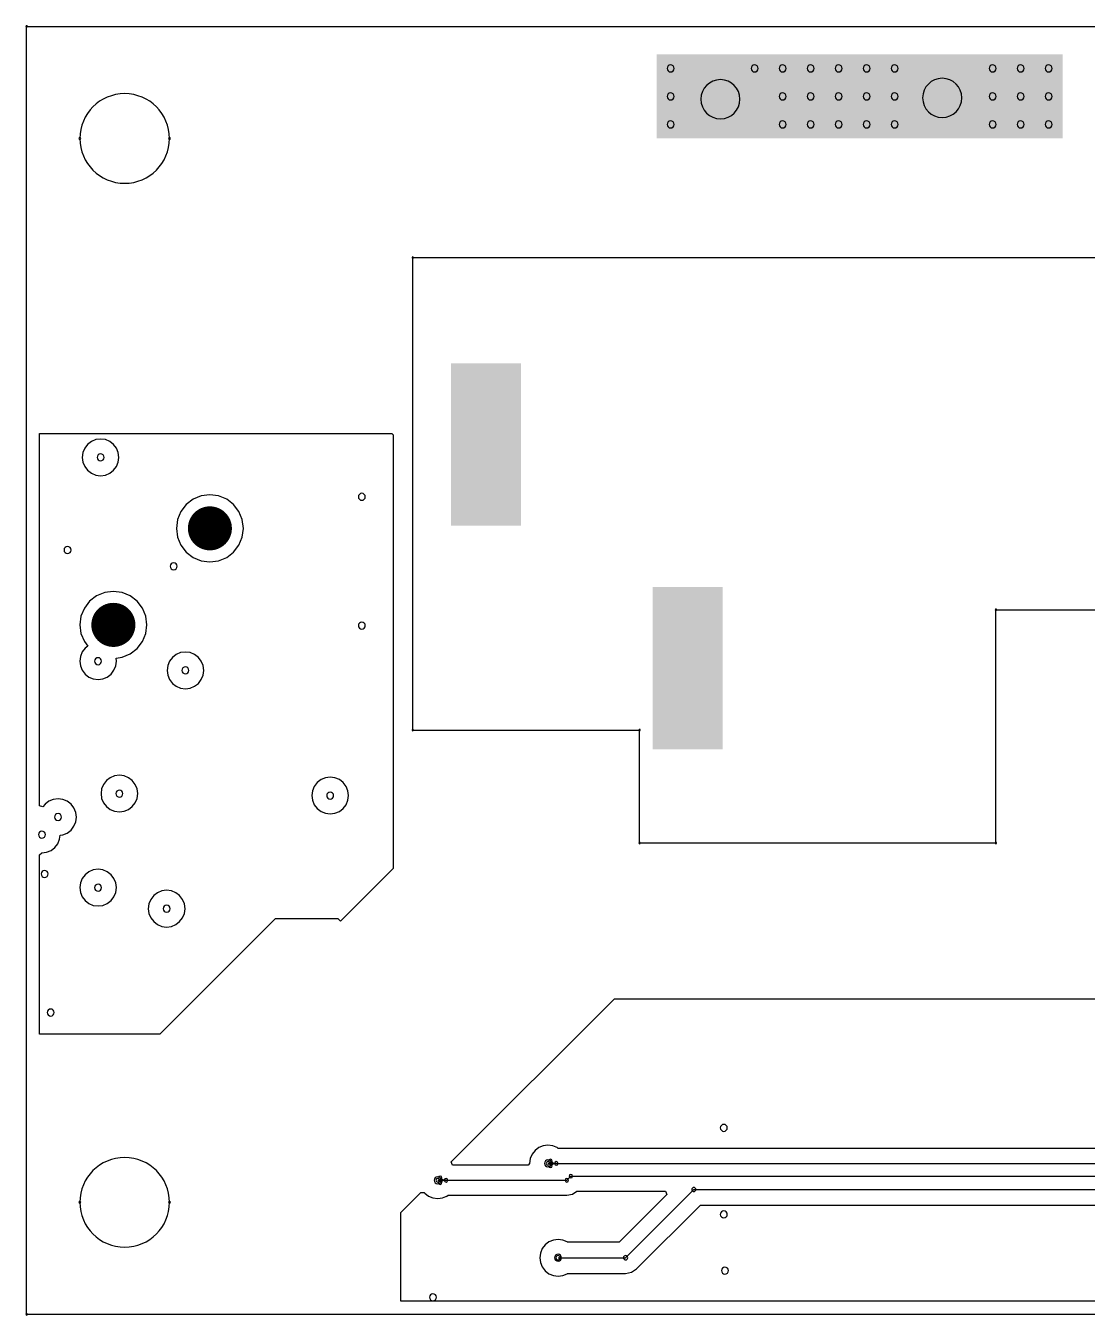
# Model space of a CAD drawing. Header units: inches. Extents: x 32166 to 66782, y 2386 to 7162.
# Drawn here: x 32666.5 to 32837.1, y 3490.5 to 3697.7 of the extents above; entities that cross this region are included whole.
import ezdxf

# ---------------------------------------------------------------- set-up
doc = ezdxf.new("R2010")
doc.units = ezdxf.units.IN
doc.header["$LTSCALE"] = 0.64311
doc.header["$MEASUREMENT"] = 0
for name, color, linetype in [('KEEPOUTLAYER', 6, 'CONTINUOUS'), ('MIDLAYER1', 16, 'CONTINUOUS'), ('MULTILAYER', 9, 'CONTINUOUS')]:
    doc.layers.add(name, color=color, linetype=linetype)

msp = doc.modelspace()

# ---------------------------------------------------------------- linework, layer by layer
at = {"layer": 'KEEPOUTLAYER'}
for p, q in [((32666.61, 3697.6), (34174.11, 3697.6)), ((32666.61, 3490.6), (32666.61, 3697.6)), ((32728.66, 3660.46), (32857.09, 3660.46)), ((32728.66, 3584.5), (32728.66, 3660.46)), ((32822.4, 3566.36), (32822.4, 3603.85)), ((32822.4, 3603.85), (32857.09, 3603.85)), ((32728.66, 3584.5), (32765.11, 3584.5)), ((32765.11, 3566.36), (32765.11, 3584.5)), ((32765.11, 3566.36), (32822.4, 3566.36)), ((32666.61, 3490.6), (34174.11, 3490.6))]:
    msp.add_line(p, q, dxfattribs=at)
for centre, radius, start, end in [((32666.61, 3697.6), 0.112, 0, 180), ((32666.61, 3697.6), 0.112, 0, 180), ((32666.61, 3697.6), 0.112, 180, 0), ((32666.61, 3697.6), 0.112, 180, 0), ((32682.36, 3679.6), 7.2, 0, 180), ((32675.16, 3679.6), 0.143, 0, 180), ((32675.16, 3679.6), 0.143, 180, 0), ((32682.36, 3679.6), 7.2, 180, 0), ((32689.56, 3679.6), 0.143, 0, 180), ((32689.56, 3679.6), 0.143, 180, 0), ((32728.66, 3660.46), 0.112, 0, 180), ((32728.66, 3660.46), 0.112, 0, 180), ((32728.66, 3660.46), 0.112, 180, 0), ((32728.66, 3660.46), 0.112, 180, 0), ((32822.4, 3603.85), 0.112, 0, 180), ((32822.4, 3603.85), 0.112, 0, 180), ((32822.4, 3603.85), 0.112, 180, 0), ((32822.4, 3603.85), 0.112, 180, 0), ((32728.66, 3584.5), 0.112, 0, 180), ((32728.66, 3584.5), 0.112, 0, 180), ((32728.66, 3584.5), 0.112, 180, 0), ((32728.66, 3584.5), 0.112, 180, 0), ((32765.11, 3584.5), 0.112, 0, 180), ((32765.11, 3584.5), 0.112, 0, 180), ((32765.11, 3584.5), 0.112, 180, 0), ((32765.11, 3584.5), 0.112, 180, 0), ((32765.11, 3566.36), 0.112, 0, 180), ((32765.11, 3566.36), 0.112, 0, 180), ((32765.11, 3566.36), 0.112, 180, 0), ((32765.11, 3566.36), 0.112, 180, 0), ((32822.4, 3566.36), 0.112, 0, 180), ((32822.4, 3566.36), 0.112, 0, 180), ((32822.4, 3566.36), 0.112, 180, 0), ((32822.4, 3566.36), 0.112, 180, 0), ((32682.36, 3508.6), 7.2, 0, 180), ((32675.16, 3508.6), 0.143, 0, 180), ((32675.16, 3508.6), 0.143, 180, 0), ((32682.36, 3508.6), 7.2, 180, 0), ((32689.56, 3508.6), 0.143, 0, 180), ((32689.56, 3508.6), 0.143, 180, 0), ((32666.61, 3490.6), 0.143, 0, 180), ((32666.61, 3490.6), 0.143, 180, 0), ((32666.61, 3490.6), 0.112, 0, 180), ((32666.61, 3490.6), 0.112, 180, 0)]:
    msp.add_arc(centre, radius, start, end, dxfattribs=at)
at = {"layer": 'MIDLAYER1'}
for p, q in [((32668.68, 3572.33), (32668.68, 3632.17)), ((32668.68, 3632.17), (32725.29, 3632.17)), ((32677.73, 3631.19), (32677.02, 3630.9)), ((32678.49, 3631.29), (32677.73, 3631.19)), ((32679.26, 3631.19), (32678.49, 3631.29)), ((32679.97, 3630.9), (32679.26, 3631.19)), ((32725.29, 3632.17), (32725.52, 3631.94)), ((32725.52, 3631.94), (32725.52, 3562.24)), ((32675.64, 3629.11), (32675.54, 3628.34)), ((32675.94, 3629.82), (32675.64, 3629.11)), ((32676.41, 3630.43), (32675.94, 3629.82)), ((32677.02, 3630.9), (32676.41, 3630.43)), ((32680.58, 3630.43), (32679.97, 3630.9)), ((32681.05, 3629.82), (32680.58, 3630.43)), ((32681.34, 3629.11), (32681.05, 3629.82)), ((32681.44, 3628.34), (32681.34, 3629.11)), ((32675.54, 3628.34), (32675.64, 3627.58)), ((32675.64, 3627.58), (32675.94, 3626.87)), ((32681.05, 3626.87), (32681.34, 3627.58)), ((32681.34, 3627.58), (32681.44, 3628.34)), ((32675.94, 3626.87), (32676.41, 3626.26)), ((32676.41, 3626.26), (32677.02, 3625.79)), ((32677.02, 3625.79), (32677.73, 3625.49)), ((32677.73, 3625.49), (32678.49, 3625.39)), ((32678.49, 3625.39), (32679.26, 3625.49)), ((32679.26, 3625.49), (32679.97, 3625.79)), ((32679.97, 3625.79), (32680.58, 3626.26)), ((32680.58, 3626.26), (32681.05, 3626.87)), ((32693.37, 3621.6), (32692.25, 3620.74)), ((32694.67, 3622.14), (32693.37, 3621.6)), ((32696.06, 3622.32), (32694.67, 3622.14)), ((32697.46, 3622.14), (32696.06, 3622.32)), ((32698.76, 3621.6), (32697.46, 3622.14)), ((32699.87, 3620.74), (32698.76, 3621.6)), ((32691.39, 3619.63), (32690.86, 3618.33)), ((32692.25, 3620.74), (32691.39, 3619.63)), ((32700.73, 3619.63), (32699.87, 3620.74)), ((32701.27, 3618.33), (32700.73, 3619.63)), ((32690.86, 3618.33), (32690.67, 3616.93)), ((32690.67, 3616.93), (32690.86, 3615.54)), ((32701.45, 3616.93), (32701.27, 3618.33)), ((32701.27, 3615.54), (32701.45, 3616.93)), ((32690.86, 3615.54), (32691.39, 3614.24)), ((32700.73, 3614.24), (32701.27, 3615.54)), ((32691.39, 3614.24), (32692.25, 3613.12)), ((32692.25, 3613.12), (32693.37, 3612.26)), ((32698.76, 3612.26), (32699.87, 3613.12)), ((32699.87, 3613.12), (32700.73, 3614.24)), ((32693.37, 3612.26), (32694.67, 3611.73)), ((32694.67, 3611.73), (32696.06, 3611.54)), ((32696.06, 3611.54), (32697.46, 3611.73)), ((32697.46, 3611.73), (32698.76, 3612.26)), ((32679.15, 3606.62), (32677.85, 3606.08)), ((32680.54, 3606.8), (32679.15, 3606.62)), ((32681.94, 3606.62), (32680.54, 3606.8)), ((32683.24, 3606.08), (32681.94, 3606.62)), ((32676.73, 3605.22), (32675.88, 3604.11)), ((32677.85, 3606.08), (32676.73, 3605.22)), ((32684.35, 3605.22), (32683.24, 3606.08)), ((32685.21, 3604.11), (32684.35, 3605.22)), ((32675.34, 3602.81), (32675.15, 3601.41)), ((32675.88, 3604.11), (32675.34, 3602.81)), ((32685.75, 3602.81), (32685.21, 3604.11)), ((32685.93, 3601.41), (32685.75, 3602.81)), ((32675.15, 3601.41), (32675.34, 3600.02)), ((32685.75, 3600.02), (32685.93, 3601.41)), ((32675.34, 3600.02), (32675.88, 3598.72)), ((32675.88, 3598.72), (32676.43, 3598)), ((32676.43, 3598), (32676, 3597.67)), ((32684.35, 3597.6), (32685.21, 3598.72)), ((32685.21, 3598.72), (32685.75, 3600.02)), ((32675.24, 3596.35), (32675.14, 3595.58)), ((32675.53, 3597.06), (32675.24, 3596.35)), ((32676, 3597.67), (32675.53, 3597.06)), ((32680.97, 3596.08), (32681.94, 3596.21)), ((32681.04, 3595.58), (32680.97, 3596.08)), ((32681.94, 3596.21), (32683.24, 3596.75)), ((32683.24, 3596.75), (32684.35, 3597.6)), ((32690.04, 3596.18), (32689.57, 3595.57)), ((32690.65, 3596.65), (32690.04, 3596.18)), ((32691.36, 3596.95), (32690.65, 3596.65)), ((32692.13, 3597.05), (32691.36, 3596.95)), ((32692.89, 3596.95), (32692.13, 3597.05)), ((32693.6, 3596.65), (32692.89, 3596.95)), ((32694.21, 3596.18), (32693.6, 3596.65)), ((32694.68, 3595.57), (32694.21, 3596.18)), ((32675.14, 3595.58), (32675.24, 3594.82)), ((32675.24, 3594.82), (32675.53, 3594.11)), ((32675.53, 3594.11), (32676, 3593.5)), ((32680.17, 3593.5), (32680.64, 3594.11)), ((32680.64, 3594.11), (32680.94, 3594.82)), ((32680.94, 3594.82), (32681.04, 3595.58)), ((32689.28, 3594.86), (32689.18, 3594.1)), ((32689.18, 3594.1), (32689.28, 3593.33)), ((32689.57, 3595.57), (32689.28, 3594.86)), ((32694.98, 3594.86), (32694.68, 3595.57)), ((32695.08, 3594.1), (32694.98, 3594.86)), ((32694.98, 3593.33), (32695.08, 3594.1)), ((32676, 3593.5), (32676.61, 3593.03)), ((32676.61, 3593.03), (32677.32, 3592.73)), ((32677.32, 3592.73), (32678.09, 3592.63)), ((32678.09, 3592.63), (32678.85, 3592.73)), ((32678.85, 3592.73), (32679.56, 3593.03)), ((32679.56, 3593.03), (32680.17, 3593.5)), ((32689.28, 3593.33), (32689.57, 3592.62)), ((32689.57, 3592.62), (32690.04, 3592.01)), ((32690.04, 3592.01), (32690.65, 3591.54)), ((32693.6, 3591.54), (32694.21, 3592.01)), ((32694.21, 3592.01), (32694.68, 3592.62)), ((32694.68, 3592.62), (32694.98, 3593.33)), ((32690.65, 3591.54), (32691.36, 3591.25)), ((32691.36, 3591.25), (32692.13, 3591.15)), ((32692.13, 3591.15), (32692.89, 3591.25)), ((32692.89, 3591.25), (32693.6, 3591.54)), ((32681.51, 3577.25), (32680.74, 3577.15)), ((32682.27, 3577.15), (32681.51, 3577.25)), ((32678.95, 3575.77), (32678.66, 3575.06)), ((32679.42, 3576.38), (32678.95, 3575.77)), ((32680.03, 3576.85), (32679.42, 3576.38)), ((32680.74, 3577.15), (32680.03, 3576.85)), ((32682.98, 3576.85), (32682.27, 3577.15)), ((32683.59, 3576.38), (32682.98, 3576.85)), ((32684.06, 3575.77), (32683.59, 3576.38)), ((32684.36, 3575.06), (32684.06, 3575.77)), ((32712.84, 3575.46), (32712.54, 3574.75)), ((32713.31, 3576.07), (32712.84, 3575.46)), ((32713.92, 3576.54), (32713.31, 3576.07)), ((32714.63, 3576.83), (32713.92, 3576.54)), ((32715.39, 3576.93), (32714.63, 3576.83)), ((32716.16, 3576.83), (32715.39, 3576.93)), ((32716.87, 3576.54), (32716.16, 3576.83)), ((32717.48, 3576.07), (32716.87, 3576.54)), ((32717.95, 3575.46), (32717.48, 3576.07)), ((32718.24, 3574.75), (32717.95, 3575.46)), ((32670.89, 3573.37), (32670.18, 3573.07)), ((32671.65, 3573.47), (32670.89, 3573.37)), ((32672.42, 3573.37), (32671.65, 3573.47)), ((32673.13, 3573.07), (32672.42, 3573.37)), ((32678.66, 3575.06), (32678.56, 3574.3)), ((32678.56, 3574.3), (32678.66, 3573.53)), ((32678.66, 3573.53), (32678.95, 3572.82)), ((32684.06, 3572.82), (32684.36, 3573.53)), ((32684.46, 3574.3), (32684.36, 3575.06)), ((32684.36, 3573.53), (32684.46, 3574.3)), ((32712.54, 3574.75), (32712.44, 3573.98)), ((32712.44, 3573.98), (32712.54, 3573.22)), ((32712.54, 3573.22), (32712.84, 3572.51)), ((32717.95, 3572.51), (32718.24, 3573.22)), ((32718.34, 3573.98), (32718.24, 3574.75)), ((32718.24, 3573.22), (32718.34, 3573.98)), ((32669.22, 3572.15), (32668.68, 3572.33)), ((32669.57, 3572.6), (32669.22, 3572.15)), ((32670.18, 3573.07), (32669.57, 3572.6)), ((32673.74, 3572.6), (32673.13, 3573.07)), ((32674.21, 3571.99), (32673.74, 3572.6)), ((32674.5, 3571.28), (32674.21, 3571.99)), ((32674.6, 3570.52), (32674.5, 3571.28)), ((32678.95, 3572.82), (32679.42, 3572.21)), ((32679.42, 3572.21), (32680.03, 3571.74)), ((32680.03, 3571.74), (32680.74, 3571.45)), ((32680.74, 3571.45), (32681.51, 3571.35)), ((32681.51, 3571.35), (32682.27, 3571.45)), ((32682.27, 3571.45), (32682.98, 3571.74)), ((32682.98, 3571.74), (32683.59, 3572.21)), ((32683.59, 3572.21), (32684.06, 3572.82)), ((32712.84, 3572.51), (32713.31, 3571.9)), ((32713.31, 3571.9), (32713.92, 3571.43)), ((32713.92, 3571.43), (32714.63, 3571.13)), ((32714.63, 3571.13), (32715.39, 3571.03)), ((32715.39, 3571.03), (32716.16, 3571.13)), ((32716.16, 3571.13), (32716.87, 3571.43)), ((32716.87, 3571.43), (32717.48, 3571.9)), ((32717.48, 3571.9), (32717.95, 3572.51)), ((32673.74, 3568.43), (32674.21, 3569.04)), ((32674.21, 3569.04), (32674.5, 3569.75)), ((32674.5, 3569.75), (32674.6, 3570.52)), ((32671.61, 3566.24), (32671.91, 3566.95)), ((32671.91, 3566.95), (32671.99, 3567.61)), ((32671.99, 3567.61), (32672.42, 3567.67)), ((32672.42, 3567.67), (32673.13, 3567.96)), ((32673.13, 3567.96), (32673.74, 3568.43)), ((32669.06, 3564.76), (32669.82, 3564.86)), ((32669.82, 3564.86), (32670.53, 3565.16)), ((32670.53, 3565.16), (32671.14, 3565.63)), ((32671.14, 3565.63), (32671.61, 3566.24)), ((32668.68, 3564.43), (32669.06, 3564.76)), ((32668.68, 3535.64), (32668.68, 3564.43)), ((32675.53, 3560.65), (32675.24, 3559.94)), ((32676, 3561.26), (32675.53, 3560.65)), ((32676.61, 3561.73), (32676, 3561.26)), ((32677.32, 3562.03), (32676.61, 3561.73)), ((32678.09, 3562.13), (32677.32, 3562.03)), ((32678.85, 3562.03), (32678.09, 3562.13)), ((32679.56, 3561.73), (32678.85, 3562.03)), ((32680.17, 3561.26), (32679.56, 3561.73)), ((32680.64, 3560.65), (32680.17, 3561.26)), ((32680.94, 3559.94), (32680.64, 3560.65)), ((32725.52, 3562.24), (32717.06, 3553.78)), ((32675.24, 3559.94), (32675.14, 3559.18)), ((32675.14, 3559.18), (32675.24, 3558.41)), ((32681.04, 3559.18), (32680.94, 3559.94)), ((32680.94, 3558.41), (32681.04, 3559.18)), ((32688.35, 3558.65), (32687.64, 3558.36)), ((32689.11, 3558.75), (32688.35, 3558.65)), ((32689.88, 3558.65), (32689.11, 3558.75)), ((32690.59, 3558.36), (32689.88, 3558.65)), ((32675.24, 3558.41), (32675.53, 3557.7)), ((32675.53, 3557.7), (32676, 3557.09)), ((32676, 3557.09), (32676.61, 3556.62)), ((32676.61, 3556.62), (32677.32, 3556.33)), ((32678.85, 3556.33), (32679.56, 3556.62)), ((32679.56, 3556.62), (32680.17, 3557.09)), ((32680.17, 3557.09), (32680.64, 3557.7)), ((32680.64, 3557.7), (32680.94, 3558.41)), ((32686.26, 3556.57), (32686.16, 3555.8)), ((32686.56, 3557.28), (32686.26, 3556.57)), ((32687.03, 3557.89), (32686.56, 3557.28)), ((32687.64, 3558.36), (32687.03, 3557.89)), ((32691.2, 3557.89), (32690.59, 3558.36)), ((32691.67, 3557.28), (32691.2, 3557.89)), ((32691.96, 3556.57), (32691.67, 3557.28)), ((32692.06, 3555.8), (32691.96, 3556.57)), ((32677.32, 3556.33), (32678.09, 3556.23)), ((32678.09, 3556.23), (32678.85, 3556.33)), ((32686.16, 3555.8), (32686.26, 3555.04)), ((32686.26, 3555.04), (32686.56, 3554.33)), ((32691.67, 3554.33), (32691.96, 3555.04)), ((32691.96, 3555.04), (32692.06, 3555.8)), ((32686.56, 3554.33), (32687.03, 3553.72)), ((32687.03, 3553.72), (32687.64, 3553.25)), ((32687.64, 3553.25), (32688.35, 3552.95)), ((32706.53, 3554.18), (32687.99, 3535.64)), ((32688.35, 3552.95), (32689.11, 3552.85)), ((32689.11, 3552.85), (32689.88, 3552.95)), ((32689.88, 3552.95), (32690.59, 3553.25)), ((32690.59, 3553.25), (32691.2, 3553.72)), ((32691.2, 3553.72), (32691.67, 3554.33)), ((32716.65, 3554.18), (32706.53, 3554.18)), ((32717.06, 3553.78), (32716.65, 3554.18)), ((32734.85, 3515.1), (32761.07, 3541.31)), ((32761.07, 3541.31), (32874.71, 3541.31)), ((32687.99, 3535.64), (32668.68, 3535.64)), ((32748.93, 3517.41), (32748.32, 3516.94)), ((32749.64, 3517.7), (32748.93, 3517.41)), ((32750.4, 3517.8), (32749.64, 3517.7)), ((32751.17, 3517.7), (32750.4, 3517.8)), ((32751.7, 3517.48), (32751.17, 3517.7)), ((32751.72, 3517.48), (32751.7, 3517.48)), ((32751.74, 3517.47), (32751.72, 3517.48)), ((32751.88, 3517.41), (32751.74, 3517.47)), ((32752.06, 3517.27), (32751.88, 3517.41)), ((32841.33, 3517.27), (32752.06, 3517.27)), ((32735.07, 3514.57), (32734.85, 3515.1)), ((32747.55, 3515.62), (32747.45, 3514.85)), ((32747.85, 3516.33), (32747.55, 3515.62)), ((32748.32, 3516.94), (32747.85, 3516.33)), ((32747.21, 3514.57), (32735.07, 3514.57)), ((32747.45, 3514.85), (32747.21, 3514.57)), ((32750.4, 3514.85), (32869.93, 3514.85)), ((32732.67, 3512.15), (32753.42, 3512.15)), ((32753.42, 3512.15), (32754.07, 3512.81)), ((32754.07, 3512.81), (32868.26, 3512.81)), ((32726.73, 3506.98), (32729.95, 3510.19)), ((32729.95, 3510.19), (32730.52, 3510.16)), ((32730.52, 3510.16), (32730.59, 3510.07)), ((32730.59, 3510.07), (32731.2, 3509.6)), ((32731.2, 3509.6), (32731.91, 3509.3)), ((32731.91, 3509.3), (32732.67, 3509.2)), ((32732.67, 3509.2), (32733.44, 3509.3)), ((32733.44, 3509.3), (32733.97, 3509.52)), ((32733.97, 3509.52), (32733.99, 3509.53)), ((32733.99, 3509.53), (32734.01, 3509.54)), ((32734.01, 3509.54), (32734.15, 3509.6)), ((32734.15, 3509.6), (32734.33, 3509.73)), ((32734.33, 3509.73), (32753.42, 3509.73)), ((32753.42, 3509.73), (32754.34, 3509.92)), ((32754.34, 3509.92), (32755.05, 3510.39)), ((32755.05, 3510.39), (32769.26, 3510.39)), ((32769.48, 3509.86), (32761.82, 3502.21)), ((32762.87, 3499.69), (32773.84, 3510.66)), ((32769.26, 3510.39), (32769.48, 3509.86)), ((32773.84, 3510.66), (32848.73, 3510.66)), ((32726.73, 3492.72), (32726.73, 3506.98)), ((32764.65, 3497.9), (32774.89, 3508.14)), ((32774.89, 3508.14), (32847.69, 3508.14)), ((32752.02, 3502.64), (32751.26, 3502.54)), ((32752.79, 3502.54), (32752.02, 3502.64)), ((32749.47, 3501.16), (32749.17, 3500.45)), ((32749.94, 3501.77), (32749.47, 3501.16)), ((32750.55, 3502.24), (32749.94, 3501.77)), ((32751.26, 3502.54), (32750.55, 3502.24)), ((32753.5, 3502.24), (32752.79, 3502.54)), ((32753.54, 3502.21), (32753.5, 3502.24)), ((32761.82, 3502.21), (32753.54, 3502.21)), ((32749.17, 3500.45), (32749.07, 3499.69)), ((32749.07, 3499.69), (32749.17, 3498.92)), ((32749.17, 3498.92), (32749.47, 3498.21)), ((32752.02, 3499.69), (32762.87, 3499.69)), ((32749.47, 3498.21), (32749.94, 3497.6)), ((32749.94, 3497.6), (32750.55, 3497.13)), ((32750.55, 3497.13), (32751.26, 3496.84)), ((32751.26, 3496.84), (32752.02, 3496.74)), ((32752.02, 3496.74), (32752.79, 3496.84)), ((32752.79, 3496.84), (32753.5, 3497.13)), ((32753.5, 3497.13), (32753.54, 3497.16)), ((32753.54, 3497.16), (32762.87, 3497.16)), ((32762.87, 3497.16), (32763.83, 3497.36)), ((32763.83, 3497.36), (32764.65, 3497.9)), ((33158.87, 3492.72), (32726.73, 3492.72))]:
    msp.add_line(p, q, dxfattribs=at)
at = {"layer": 'MIDLAYER1', "const_width": 3.54}
for points in [[(32697.31, 3618.18, 1), (32694.81, 3615.68, 1)], [(32681.8, 3602.67, 1), (32679.29, 3600.16, 1)]]:
    msp.add_lwpolyline(points, format="xyb", close=True, dxfattribs=at)
at = {"layer": 'MIDLAYER1'}
for centre, radius, start, end in [((32770.11, 3690.85), 0.562, 0, 180), ((32783.61, 3690.85), 0.562, 0, 180), ((32788.11, 3690.85), 0.562, 0, 180), ((32792.61, 3690.85), 0.562, 0, 180), ((32797.11, 3690.85), 0.562, 0, 180), ((32801.61, 3690.85), 0.562, 0, 180), ((32806.11, 3690.85), 0.562, 0, 180), ((32821.86, 3690.85), 0.562, 0, 180), ((32826.36, 3690.85), 0.562, 0, 180), ((32830.86, 3690.85), 0.562, 0, 180), ((32770.11, 3690.85), 0.562, 180, 0), ((32783.61, 3690.85), 0.562, 180, 0), ((32788.11, 3690.85), 0.562, 180, 0), ((32792.61, 3690.85), 0.562, 180, 0), ((32797.11, 3690.85), 0.562, 180, 0), ((32801.61, 3690.85), 0.562, 180, 0), ((32806.11, 3690.85), 0.562, 180, 0), ((32813.76, 3686.12), 3.15, 0, 180), ((32821.86, 3690.85), 0.562, 180, 0), ((32826.36, 3690.85), 0.562, 180, 0), ((32830.86, 3690.85), 0.562, 180, 0), ((32778.11, 3685.9), 3.15, 0, 180), ((32770.11, 3686.35), 0.562, 0, 180), ((32770.11, 3686.35), 0.562, 180, 0), ((32778.11, 3685.9), 3.15, 180, 0), ((32788.11, 3686.35), 0.562, 0, 180), ((32788.11, 3686.35), 0.562, 180, 0), ((32792.61, 3686.35), 0.562, 0, 180), ((32792.61, 3686.35), 0.562, 180, 0), ((32797.11, 3686.35), 0.562, 0, 180), ((32797.11, 3686.35), 0.562, 180, 0), ((32801.61, 3686.35), 0.562, 0, 180), ((32801.61, 3686.35), 0.562, 180, 0), ((32806.11, 3686.35), 0.562, 0, 180), ((32806.11, 3686.35), 0.562, 180, 0), ((32813.76, 3686.12), 3.15, 180, 0), ((32821.86, 3686.35), 0.562, 0, 180), ((32821.86, 3686.35), 0.562, 180, 0), ((32826.36, 3686.35), 0.562, 0, 180), ((32826.36, 3686.35), 0.562, 180, 0), ((32830.86, 3686.35), 0.562, 0, 180), ((32830.86, 3686.35), 0.562, 180, 0), ((32770.11, 3681.85), 0.562, 0, 180), ((32770.11, 3681.85), 0.562, 180, 0), ((32788.11, 3681.85), 0.562, 0, 180), ((32788.11, 3681.85), 0.562, 180, 0), ((32792.61, 3681.85), 0.562, 0, 180), ((32792.61, 3681.85), 0.562, 180, 0), ((32797.11, 3681.85), 0.562, 0, 180), ((32797.11, 3681.85), 0.562, 180, 0), ((32801.61, 3681.85), 0.562, 0, 180), ((32801.61, 3681.85), 0.562, 180, 0), ((32806.11, 3681.85), 0.562, 0, 180), ((32806.11, 3681.85), 0.562, 180, 0), ((32821.86, 3681.85), 0.562, 0, 180), ((32821.86, 3681.85), 0.562, 180, 0), ((32826.36, 3681.85), 0.562, 0, 180), ((32826.36, 3681.85), 0.562, 180, 0), ((32830.86, 3681.85), 0.562, 0, 180), ((32830.86, 3681.85), 0.562, 180, 0), ((32678.49, 3628.34), 0.562, 0, 180), ((32678.49, 3628.34), 0.562, 180, 0), ((32720.48, 3622), 0.562, 0, 180), ((32720.48, 3622), 0.562, 180, 0), ((32673.18, 3613.45), 0.562, 0, 180), ((32673.18, 3613.45), 0.562, 180, 0), ((32690.24, 3610.84), 0.562, 0, 180), ((32690.24, 3610.84), 0.562, 180, 0), ((32720.48, 3601.3), 0.562, 0, 180), ((32720.48, 3601.3), 0.562, 180, 0), ((32678.09, 3595.58), 0.562, 0, 180), ((32678.09, 3595.58), 0.562, 180, 0), ((32692.13, 3594.1), 0.562, 0, 180), ((32692.13, 3594.1), 0.562, 180, 0), ((32681.51, 3574.3), 0.562, 0, 180), ((32681.51, 3574.3), 0.562, 180, 0), ((32715.39, 3573.98), 0.562, 0, 180), ((32715.39, 3573.98), 0.562, 180, 0), ((32671.65, 3570.52), 0.562, 0, 180), ((32671.65, 3570.52), 0.562, 180, 0), ((32669.06, 3567.71), 0.562, 0, 180), ((32669.06, 3567.71), 0.562, 180, 0), ((32669.49, 3561.38), 0.562, 0, 180), ((32669.49, 3561.38), 0.562, 180, 0), ((32678.09, 3559.18), 0.562, 0, 180), ((32678.09, 3559.18), 0.562, 180, 0), ((32689.11, 3555.8), 0.562, 0, 180), ((32689.11, 3555.8), 0.562, 180, 0), ((32670.48, 3539.11), 0.562, 0, 180), ((32670.48, 3539.11), 0.562, 180, 0), ((32778.66, 3520.57), 0.562, 0, 180), ((32778.66, 3520.57), 0.562, 180, 0), ((32750.4, 3514.85), 0.562, 0, 180), ((32750.4, 3514.85), 0.286, 0, 180), ((32750.79, 3515.24), 0.286, 0, 180), ((32750.79, 3515.24), 0.286, 0, 180), ((32750.79, 3515.24), 0.286, 0, 180), ((32750.79, 3515.24), 0.286, 180, 0), ((32750.79, 3515.24), 0.286, 180, 0), ((32750.79, 3515.24), 0.286, 180, 0), ((32751.74, 3516.19), 1.34, 224.9996, 269.9996), ((32751.74, 3516.19), 1.34, 224.9996, 269.9996), ((32751.74, 3516.19), 1.34, 224.9996, 269.9996), ((32751.74, 3514.85), 0.286, 0, 180), ((32751.74, 3514.85), 0.286, 0, 180), ((32751.74, 3514.85), 0.286, 0, 180), ((32751.74, 3514.85), 0.286, 0, 180), ((32751.74, 3514.85), 0.286, 0, 180), ((32751.74, 3514.85), 0.286, 0, 180), ((32750.4, 3514.85), 0.562, 180, 0), ((32750.4, 3514.85), 0.286, 180, 0), ((32750.79, 3514.46), 0.286, 0, 180), ((32750.79, 3514.46), 0.286, 0, 180), ((32750.79, 3514.46), 0.286, 0, 180), ((32750.79, 3514.46), 0.286, 180, 0), ((32750.79, 3514.46), 0.286, 180, 0), ((32750.79, 3514.46), 0.286, 180, 0), ((32751.74, 3513.52), 1.34, 90.0004, 135.0004), ((32751.74, 3513.52), 1.34, 90.0004, 135.0004), ((32751.74, 3513.52), 1.34, 90.0004, 135.0004), ((32751.74, 3514.85), 0.286, 180, 0), ((32751.74, 3514.85), 0.286, 180, 0), ((32751.74, 3514.85), 0.286, 180, 0), ((32751.74, 3514.85), 0.286, 180, 0), ((32751.74, 3514.85), 0.286, 180, 0), ((32751.74, 3514.85), 0.286, 180, 0), ((32754.07, 3512.81), 0.286, 0, 180), ((32754.07, 3512.81), 0.286, 0, 180), ((32732.67, 3512.15), 0.562, 0, 180), ((32732.67, 3512.15), 0.562, 180, 0), ((32732.67, 3512.15), 0.286, 0, 180), ((32732.67, 3512.15), 0.286, 180, 0), ((32733.06, 3512.54), 0.286, 0, 180), ((32733.06, 3512.54), 0.286, 0, 180), ((32733.06, 3512.54), 0.286, 0, 180), ((32733.06, 3512.54), 0.286, 180, 0), ((32733.06, 3512.54), 0.286, 180, 0), ((32733.06, 3512.54), 0.286, 180, 0), ((32733.06, 3511.76), 0.286, 0, 180), ((32733.06, 3511.76), 0.286, 0, 180), ((32733.06, 3511.76), 0.286, 0, 180), ((32733.06, 3511.76), 0.286, 180, 0), ((32733.06, 3511.76), 0.286, 180, 0), ((32733.06, 3511.76), 0.286, 180, 0), ((32734.01, 3513.49), 1.34, 224.9996, 269.9996), ((32734.01, 3513.49), 1.34, 224.9996, 269.9996), ((32734.01, 3513.49), 1.34, 224.9996, 269.9996), ((32734.01, 3510.82), 1.34, 90.0004, 135.0004), ((32734.01, 3510.82), 1.34, 90.0004, 135.0004), ((32734.01, 3510.82), 1.34, 90.0004, 135.0004), ((32734.01, 3512.15), 0.286, 0, 180), ((32734.01, 3512.15), 0.286, 0, 180), ((32734.01, 3512.15), 0.286, 0, 180), ((32734.01, 3512.15), 0.286, 0, 180), ((32734.01, 3512.15), 0.286, 0, 180), ((32734.01, 3512.15), 0.286, 0, 180), ((32734.01, 3512.15), 0.286, 180, 0), ((32734.01, 3512.15), 0.286, 180, 0), ((32734.01, 3512.15), 0.286, 180, 0), ((32734.01, 3512.15), 0.286, 180, 0), ((32734.01, 3512.15), 0.286, 180, 0), ((32734.01, 3512.15), 0.286, 180, 0), ((32753.42, 3512.15), 0.286, 0, 180), ((32753.42, 3512.15), 0.286, 0, 180), ((32753.42, 3512.15), 0.286, 180, 0), ((32753.42, 3512.15), 0.286, 180, 0), ((32754.07, 3512.81), 0.286, 180, 0), ((32754.07, 3512.81), 0.286, 180, 0), ((32773.84, 3510.66), 0.337, 0, 180), ((32773.84, 3510.66), 0.337, 0, 180), ((32773.84, 3510.66), 0.337, 180, 0), ((32773.84, 3510.66), 0.337, 180, 0), ((32778.66, 3506.66), 0.562, 0, 180), ((32778.66, 3506.66), 0.562, 180, 0), ((32752.02, 3499.69), 0.562, 0, 180), ((32752.02, 3499.69), 0.562, 180, 0), ((32752.02, 3499.69), 0.337, 0, 180), ((32752.02, 3499.69), 0.337, 180, 0), ((32762.87, 3499.69), 0.337, 0, 180), ((32762.87, 3499.69), 0.337, 0, 180), ((32762.87, 3499.69), 0.337, 180, 0), ((32762.87, 3499.69), 0.337, 180, 0), ((32778.84, 3497.62), 0.562, 0, 180), ((32778.84, 3497.62), 0.562, 180, 0), ((32731.91, 3493.34), 0.562, 0, 180), ((32731.91, 3493.34), 0.562, 180, 0)]:
    msp.add_arc(centre, radius, start, end, dxfattribs=at)
for points in [[(32767.86, 3679.6), (32833.11, 3679.6), (32767.86, 3693.1), (32833.11, 3693.1)], [(32734.82, 3643.45), (32734.82, 3617.35), (32746.07, 3643.45), (32746.07, 3617.35)], [(32767.22, 3607.49), (32767.22, 3581.39), (32778.47, 3607.49), (32778.47, 3581.39)]]:
    msp.add_solid(points, dxfattribs=at)
at = {"layer": 'MULTILAYER', "const_width": 3.54}
for points in [[(32697.31, 3618.18, 1), (32694.81, 3615.68, 1)], [(32681.8, 3602.67, 1), (32679.29, 3600.16, 1)]]:
    msp.add_lwpolyline(points, format="xyb", close=True, dxfattribs=at)
at = {"layer": 'MULTILAYER'}
for centre, radius, start, end in [((32770.11, 3690.85), 0.562, 0, 180), ((32783.61, 3690.85), 0.562, 0, 180), ((32788.11, 3690.85), 0.562, 0, 180), ((32792.61, 3690.85), 0.562, 0, 180), ((32797.11, 3690.85), 0.562, 0, 180), ((32801.61, 3690.85), 0.562, 0, 180), ((32806.11, 3690.85), 0.562, 0, 180), ((32821.86, 3690.85), 0.562, 0, 180), ((32826.36, 3690.85), 0.562, 0, 180), ((32830.86, 3690.85), 0.562, 0, 180), ((32770.11, 3690.85), 0.562, 180, 0), ((32783.61, 3690.85), 0.562, 180, 0), ((32788.11, 3690.85), 0.562, 180, 0), ((32792.61, 3690.85), 0.562, 180, 0), ((32797.11, 3690.85), 0.562, 180, 0), ((32801.61, 3690.85), 0.562, 180, 0), ((32806.11, 3690.85), 0.562, 180, 0), ((32813.76, 3686.12), 3.15, 0, 180), ((32821.86, 3690.85), 0.562, 180, 0), ((32826.36, 3690.85), 0.562, 180, 0), ((32830.86, 3690.85), 0.562, 180, 0), ((32778.11, 3685.9), 3.15, 0, 180), ((32770.11, 3686.35), 0.562, 0, 180), ((32770.11, 3686.35), 0.562, 180, 0), ((32778.11, 3685.9), 3.15, 180, 0), ((32788.11, 3686.35), 0.562, 0, 180), ((32788.11, 3686.35), 0.562, 180, 0), ((32792.61, 3686.35), 0.562, 0, 180), ((32792.61, 3686.35), 0.562, 180, 0), ((32797.11, 3686.35), 0.562, 0, 180), ((32797.11, 3686.35), 0.562, 180, 0), ((32801.61, 3686.35), 0.562, 0, 180), ((32801.61, 3686.35), 0.562, 180, 0), ((32806.11, 3686.35), 0.562, 0, 180), ((32806.11, 3686.35), 0.562, 180, 0), ((32813.76, 3686.12), 3.15, 180, 0), ((32821.86, 3686.35), 0.562, 0, 180), ((32821.86, 3686.35), 0.562, 180, 0), ((32826.36, 3686.35), 0.562, 0, 180), ((32826.36, 3686.35), 0.562, 180, 0), ((32830.86, 3686.35), 0.562, 0, 180), ((32830.86, 3686.35), 0.562, 180, 0), ((32770.11, 3681.85), 0.562, 0, 180), ((32770.11, 3681.85), 0.562, 180, 0), ((32788.11, 3681.85), 0.562, 0, 180), ((32788.11, 3681.85), 0.562, 180, 0), ((32792.61, 3681.85), 0.562, 0, 180), ((32792.61, 3681.85), 0.562, 180, 0), ((32797.11, 3681.85), 0.562, 0, 180), ((32797.11, 3681.85), 0.562, 180, 0), ((32801.61, 3681.85), 0.562, 0, 180), ((32801.61, 3681.85), 0.562, 180, 0), ((32806.11, 3681.85), 0.562, 0, 180), ((32806.11, 3681.85), 0.562, 180, 0), ((32821.86, 3681.85), 0.562, 0, 180), ((32821.86, 3681.85), 0.562, 180, 0), ((32826.36, 3681.85), 0.562, 0, 180), ((32826.36, 3681.85), 0.562, 180, 0), ((32830.86, 3681.85), 0.562, 0, 180), ((32830.86, 3681.85), 0.562, 180, 0), ((32678.49, 3628.34), 0.562, 0, 180), ((32678.49, 3628.34), 0.562, 180, 0), ((32720.48, 3622), 0.562, 0, 180), ((32720.48, 3622), 0.562, 180, 0), ((32673.18, 3613.45), 0.562, 0, 180), ((32673.18, 3613.45), 0.562, 180, 0), ((32690.24, 3610.84), 0.562, 0, 180), ((32690.24, 3610.84), 0.562, 180, 0), ((32720.48, 3601.3), 0.562, 0, 180), ((32720.48, 3601.3), 0.562, 180, 0), ((32678.09, 3595.58), 0.562, 0, 180), ((32678.09, 3595.58), 0.562, 180, 0), ((32692.13, 3594.1), 0.562, 0, 180), ((32692.13, 3594.1), 0.562, 180, 0), ((32681.51, 3574.3), 0.562, 0, 180), ((32681.51, 3574.3), 0.562, 180, 0), ((32715.39, 3573.98), 0.562, 0, 180), ((32715.39, 3573.98), 0.562, 180, 0), ((32671.65, 3570.52), 0.562, 0, 180), ((32671.65, 3570.52), 0.562, 180, 0), ((32669.06, 3567.71), 0.562, 0, 180), ((32669.06, 3567.71), 0.562, 180, 0), ((32669.49, 3561.38), 0.562, 0, 180), ((32669.49, 3561.38), 0.562, 180, 0), ((32678.09, 3559.18), 0.562, 0, 180), ((32678.09, 3559.18), 0.562, 180, 0), ((32689.11, 3555.8), 0.562, 0, 180), ((32689.11, 3555.8), 0.562, 180, 0), ((32670.48, 3539.11), 0.562, 0, 180), ((32670.48, 3539.11), 0.562, 180, 0), ((32778.66, 3520.57), 0.562, 0, 180), ((32778.66, 3520.57), 0.562, 180, 0), ((32750.4, 3514.85), 0.562, 0, 180), ((32750.4, 3514.85), 0.562, 180, 0), ((32732.67, 3512.15), 0.562, 0, 180), ((32732.67, 3512.15), 0.562, 180, 0), ((32778.66, 3506.66), 0.562, 0, 180), ((32778.66, 3506.66), 0.562, 180, 0), ((32752.02, 3499.69), 0.562, 0, 180), ((32752.02, 3499.69), 0.562, 180, 0), ((32778.84, 3497.62), 0.562, 0, 180), ((32778.84, 3497.62), 0.562, 180, 0), ((32731.91, 3493.34), 0.562, 0, 180), ((32731.91, 3493.34), 0.562, 180, 0)]:
    msp.add_arc(centre, radius, start, end, dxfattribs=at)
for points in [[(32734.82, 3643.45), (32734.82, 3617.35), (32746.07, 3643.45), (32746.07, 3617.35)], [(32767.22, 3607.49), (32767.22, 3581.39), (32778.47, 3607.49), (32778.47, 3581.39)]]:
    msp.add_solid(points, dxfattribs=at)

doc.saveas('drawing.dxf')
